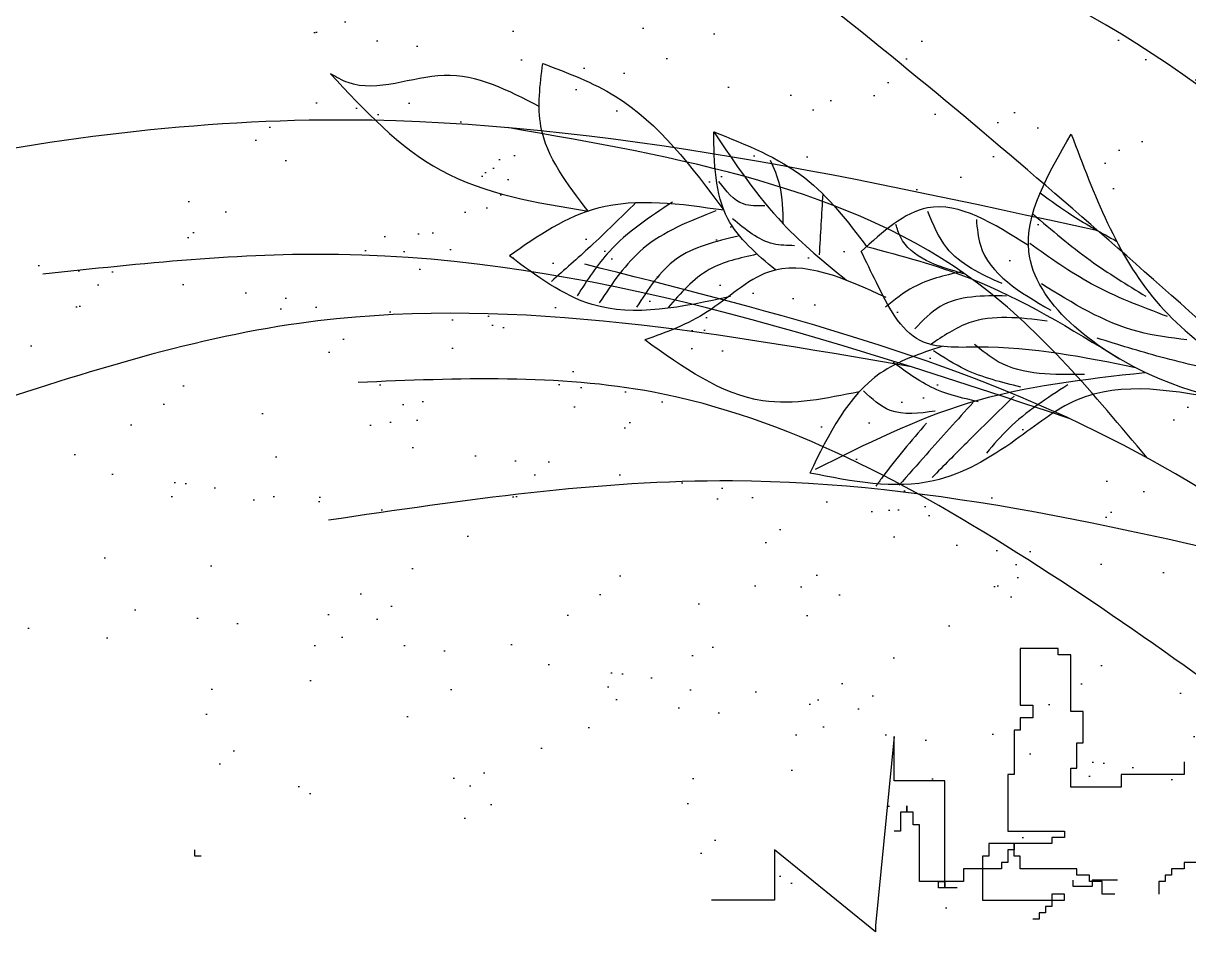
# Model space of a CAD drawing. Extents: x 686 to 7153, y 6615 to 11583.
# Drawn here: x 4318.5 to 4427.6, y 8481.4 to 8566.9 of the extents above; entities that cross this region are included whole.
import ezdxf

# ---------------------------------------------------------------- set-up
doc = ezdxf.new("R2010")
doc.units = 0
doc.header["$MEASUREMENT"] = 0
doc.layers.add('3', color=3, linetype='CONTINUOUS')
doc.layers.add('TEXT', color=3, linetype='CONTINUOUS')

# ---------------------------------------------------------------- blocks, each defined once
blk = doc.blocks.new('花03')
at = {"layer": '3'}
h = blk.add_hatch(dxfattribs=at)
h.set_pattern_fill('AR-SAND', color=256, scale=10, style=0)
h.set_pattern_definition([(142.5, (973.54, 207.076), (1.1339, 34.6828), [0, -27.36, 0, -30.6, 0, -29.25]), (172.5, (973.54, 207.076), (-31.856, 50.7986), [0, -14.76, 0, -24.66, 0, -9.45]), (212.5, (995.68, 207.076), (-56.0546, 0.1019), [0, -9, 0, -32.4, 0, -42.3]), (222.5, (995.68, 207.076), (-54.1103, 15.7982), [0, -4.5, 0, -21.24, 0, -24.3])])
edge = h.paths.add_edge_path()
edge.add_line((318.01, 812.9), (347.35, 815.95))
edge.add_line((347.35, 815.95), (328.4, 836.71))
edge.add_line((328.4, 836.71), (355.9, 836.71))
edge.add_line((355.9, 836.71), (368.13, 855.03))
edge.add_line((368.13, 855.03), (371.79, 831.22))
edge.add_line((371.79, 831.22), (402.35, 818.4))
edge.add_line((402.35, 818.4), (441.46, 806.79))
edge.add_line((441.46, 806.79), (486.07, 829.39))
edge.add_line((486.07, 829.39), (509.3, 866.02))
edge.add_line((509.3, 866.02), (519.68, 843.43))
edge.add_line((519.68, 843.43), (541.07, 851.98))
edge.add_line((541.07, 851.98), (567.35, 850.14))
edge.add_line((567.35, 850.14), (565.52, 830.61))
edge.add_line((565.52, 830.61), (534.35, 788.48))
edge.add_line((534.35, 788.48), (621.13, 787.26))
edge.add_line((621.13, 787.26), (619.3, 771.38))
edge.add_line((619.3, 771.38), (629.69, 741.47))
edge.add_line((629.69, 741.47), (626.02, 732.92))
edge.add_line((626.02, 732.92), (624.8, 709.72))
edge.add_line((624.8, 709.72), (597.3, 727.42))
edge.add_line((597.3, 727.42), (587.52, 712.16))
edge.add_line((587.52, 712.16), (572.85, 747.57))
edge.add_line((572.85, 747.57), (561.24, 734.75))
edge.add_line((561.24, 734.75), (525.18, 710.94))
edge.add_line((525.18, 710.94), (462.24, 709.11))
edge.add_line((462.24, 709.11), (453.68, 690.18))
edge.add_line((453.68, 690.18), (399.14, 670.7))
edge.add_line((399.14, 670.7), (369.66, 722.37))
edge.add_spline(control_points=[(369.66, 722.37), (369.99, 722.92), (370.31, 723.47), (370.63, 724.02)], knot_values=[0, 0, 0, 0, 1.310531, 1.310531, 1.310531, 1.310531], degree=3, periodic=0)
edge.add_spline(control_points=[(370.63, 724.02), (369.86, 724.25), (369.1, 724.48), (368.33, 724.7)], knot_values=[28.122239, 28.122239, 28.122239, 28.122239, 29.733362, 29.733362, 29.733362, 29.733362], degree=3, periodic=0)
edge.add_line((368.33, 724.7), (357.72, 743.31))
edge.add_spline(control_points=[(357.72, 743.31), (359.17, 744.23), (371.66, 751.65), (386.42, 754.98), (399.44, 757.92)], knot_values=[0, 0, 0, 0, 2.917651, 24.676191, 24.676191, 24.676191, 24.676191], degree=3, periodic=0)
edge.add_spline(control_points=[(399.44, 757.92), (380.59, 761.13), (361.73, 764.35), (349.66, 757.43)], knot_values=[0, 0, 0, 0, 33.828306, 33.828306, 33.828306, 33.828306], degree=3, periodic=0)
edge.add_line((349.66, 757.43), (318.01, 812.9))
h = blk.add_hatch(dxfattribs=at)
h.set_pattern_fill('AR-SAND', color=256, scale=10, style=0)
h.set_pattern_definition([(142.5, (671.318, 510.068), (1.1339, 34.6828), [0, -27.36, 0, -30.6, 0, -29.25]), (172.5, (671.32, 510.07), (-31.856, 50.7986), [0, -14.76, 0, -24.66, 0, -9.45]), (212.5, (693.458, 510.068), (-56.0546, 0.1019), [0, -9, 0, -32.4, 0, -42.3]), (222.5, (693.46, 510.07), (-54.1103, 15.798), [0, -4.5, 0, -21.24, 0, -24.3])])
edge = h.paths.add_edge_path()
edge.add_line((260.7, 712.05), (300.17, 740.56))
edge.add_line((300.17, 740.56), (318.38, 726.61))
edge.add_line((318.38, 726.61), (362.71, 749.05))
edge.add_line((362.71, 749.05), (401.57, 745.41))
edge.add_line((401.57, 745.41), (430.11, 716.29))
edge.add_line((430.11, 716.29), (425.25, 677.47))
edge.add_line((425.25, 677.47), (373.03, 650.17))
edge.add_line((373.03, 650.17), (331.14, 650.78))
edge.add_line((331.14, 650.78), (287.42, 619.23))
edge.add_line((287.42, 619.23), (146.58, 662.81))
edge.add_spline(control_points=[(146.58, 662.81), (148.23, 662.71), (149.87, 662.61), (151.52, 662.51)], knot_values=[168.504775, 168.504775, 168.504775, 168.504775, 171.165478, 171.165478, 171.165478, 171.165478], degree=3, periodic=0)
edge.add_spline(control_points=[(151.52, 662.51), (169.95, 662.93), (188.38, 663.34), (206.71, 664.19)], knot_values=[0, 0, 0, 0, 30.413351, 30.413351, 30.413351, 30.413351], degree=3, periodic=0)
edge.add_line((206.71, 664.19), (260.7, 712.05))
h = blk.add_hatch(dxfattribs=at)
h.set_pattern_fill('AR-SAND', color=256, scale=10, style=0)
h.set_pattern_definition([(142.5, (773.56, 465.543), (1.1339, 34.6828), [0, -27.36, 0, -30.6, 0, -29.25]), (172.5, (773.56, 465.543), (-31.856, 50.7986), [0, -14.76, 0, -24.66, 0, -9.45]), (212.5, (795.7, 465.543), (-56.0546, 0.1019), [0, -9, 0, -32.4, 0, -42.3]), (222.5, (795.7, 465.543), (-54.1103, 15.798), [0, -4.5, 0, -21.24, 0, -24.3])])
edge = h.paths.add_edge_path()
edge.add_line((362.94, 667.52), (402.41, 696.03))
edge.add_line((402.41, 696.03), (420.63, 682.08))
edge.add_line((420.63, 682.08), (464.95, 704.53))
edge.add_line((464.95, 704.53), (503.81, 700.89))
edge.add_line((503.81, 700.89), (532.35, 671.77))
edge.add_line((532.35, 671.77), (527.49, 632.95))
edge.add_line((527.49, 632.95), (475.27, 605.65))
edge.add_line((475.27, 605.65), (433.38, 606.25))
edge.add_line((433.38, 606.25), (389.66, 574.71))
edge.add_line((389.66, 574.71), (248.82, 618.29))
edge.add_spline(control_points=[(248.82, 618.29), (250.47, 618.19), (252.12, 618.09), (253.77, 617.98)], knot_values=[168.504775, 168.504775, 168.504775, 168.504775, 171.165478, 171.165478, 171.165478, 171.165478], degree=3, periodic=0)
edge.add_spline(control_points=[(253.77, 617.98), (272.19, 618.4), (290.62, 618.82), (308.96, 619.66)], knot_values=[0, 0, 0, 0, 30.413351, 30.413351, 30.413351, 30.413351], degree=3, periodic=0)
edge.add_line((308.96, 619.66), (362.94, 667.52))
h = blk.add_hatch(dxfattribs=at)
h.set_pattern_fill('AR-SAND', color=256, scale=10, style=0)
h.set_pattern_definition([(142.5, (886.288, 444.59), (1.1339, 34.6828), [0, -27.36, 0, -30.6, 0, -29.25]), (172.5, (886.29, 444.59), (-31.856, 50.7986), [0, -14.76, 0, -24.66, 0, -9.45]), (212.5, (908.428, 444.59), (-56.0546, 0.1019), [0, -9, 0, -32.4, 0, -42.3]), (222.5, (908.43, 444.59), (-54.1103, 15.798), [0, -4.5, 0, -21.24, 0, -24.3])])
edge = h.paths.add_edge_path()
edge.add_line((475.67, 646.57), (515.14, 675.08))
edge.add_line((515.14, 675.08), (533.35, 661.13))
edge.add_line((533.35, 661.13), (577.68, 683.57))
edge.add_line((577.68, 683.57), (616.54, 679.93))
edge.add_line((616.54, 679.93), (645.08, 650.82))
edge.add_line((645.08, 650.82), (640.22, 611.99))
edge.add_line((640.22, 611.99), (588, 584.69))
edge.add_line((588, 584.69), (546.11, 585.3))
edge.add_line((546.11, 585.3), (502.39, 553.76))
edge.add_line((502.39, 553.76), (361.55, 597.33))
edge.add_spline(control_points=[(361.55, 597.33), (363.2, 597.24), (364.85, 597.13), (366.5, 597.03)], knot_values=[168.504775, 168.504775, 168.504775, 168.504775, 171.165478, 171.165478, 171.165478, 171.165478], degree=3, periodic=0)
edge.add_spline(control_points=[(366.5, 597.03), (384.92, 597.45), (403.35, 597.87), (421.69, 598.71)], knot_values=[0, 0, 0, 0, 30.413351, 30.413351, 30.413351, 30.413351], degree=3, periodic=0)
edge.add_line((421.69, 598.71), (475.67, 646.57))
for p, q in [((536.88, 621), (528.02, 621)), ((528.02, 621), (528.02, 607.73)), ((536.88, 619.52), (536.88, 621)), ((539.83, 619.52), (536.88, 619.52)), ((539.83, 606.25), (539.83, 619.52)), ((528.02, 607.73), (530.97, 607.73)), ((530.97, 607.73), (530.97, 604.78)), ((542.78, 606.25), (539.83, 606.25)), ((542.78, 598.88), (542.78, 606.25)), ((530.97, 604.78), (528.02, 604.78)), ((528.02, 604.78), (528.02, 601.83)), ((528.02, 601.83), (526.55, 601.83)), ((526.55, 601.83), (526.55, 591.51)), ((498.52, 600.36), (494.09, 556.13)), ((498.52, 590.04), (498.52, 600.36)), ((541.3, 592.99), (541.3, 598.88)), ((541.3, 598.88), (542.78, 598.88)), ((539.83, 588.56), (539.83, 592.99)), ((539.83, 592.99), (541.3, 592.99)), ((566.38, 594.46), (566.38, 591.51)), ((510.32, 590.04), (498.52, 590.04)), ((510.32, 564.98), (510.32, 590.04)), ((526.55, 591.51), (525.07, 591.51)), ((525.07, 591.51), (525.07, 578.24)), ((566.38, 591.51), (551.63, 591.51)), ((551.63, 591.51), (551.63, 588.56)), ((551.63, 588.56), (539.83, 588.56)), ((501.47, 582.67), (501.47, 584.14)), ((501.47, 584.14), (501.47, 582.67)), ((501.47, 582.67), (499.99, 582.67)), ((499.99, 582.67), (499.99, 578.24)), ((502.94, 582.67), (501.47, 582.67)), ((502.94, 579.72), (502.94, 582.67)), ((504.42, 579.72), (502.94, 579.72)), ((504.42, 566.45), (504.42, 579.72)), ((499.99, 578.24), (498.52, 578.24)), ((525.07, 578.24), (538.35, 578.24)), ((538.35, 576.77), (535.4, 576.77)), ((535.4, 576.77), (535.4, 575.3)), ((538.35, 578.24), (538.35, 576.77)), ((334.75, 572.35), (334.75, 573.82)), ((470.48, 573.82), (470.48, 562.03)), ((494.09, 554.66), (470.48, 573.82)), ((526.55, 575.3), (520.65, 575.3)), ((520.65, 575.3), (520.65, 572.35)), ((526.55, 573.82), (525.07, 573.82)), ((525.07, 573.82), (525.07, 570.87)), ((526.55, 572.35), (526.55, 575.3)), ((535.4, 575.3), (526.55, 575.3)), ((526.55, 575.3), (526.55, 573.82)), ((336.23, 572.35), (334.75, 572.35)), ((520.65, 572.35), (519.17, 572.35)), ((519.17, 572.35), (519.17, 562.03)), ((525.07, 570.87), (523.6, 570.87)), ((523.6, 570.87), (523.6, 569.4)), ((528.02, 572.35), (526.55, 572.35)), ((528.02, 569.4), (528.02, 572.35)), ((569.33, 570.87), (566.38, 570.87)), ((566.38, 570.87), (566.38, 569.4)), ((523.6, 569.4), (514.74, 569.4)), ((514.74, 569.4), (514.74, 566.45)), ((541.3, 569.4), (528.02, 569.4)), ((541.3, 567.93), (541.3, 569.4)), ((544.25, 567.93), (541.3, 567.93)), ((544.25, 566.45), (544.25, 567.93)), ((563.43, 567.93), (561.96, 567.93)), ((561.96, 567.93), (561.96, 566.45)), ((566.38, 569.4), (563.43, 569.4)), ((563.43, 569.4), (563.43, 567.93)), ((514.74, 566.45), (504.42, 566.45)), ((508.84, 564.98), (508.84, 566.45)), ((508.84, 566.45), (510.32, 566.45)), ((513.27, 564.98), (508.84, 564.98)), ((510.32, 566.45), (510.32, 564.98)), ((540.43, 565.27), (540.43, 566.74)), ((544.85, 565.27), (540.43, 565.27)), ((547.2, 566.45), (544.25, 566.45)), ((544.85, 566.74), (544.85, 565.27)), ((550.75, 566.74), (544.85, 566.74)), ((547.2, 563.5), (547.2, 566.45)), ((561.96, 566.45), (560.48, 566.45)), ((560.48, 566.45), (560.48, 563.5)), ((538.35, 563.5), (535.4, 563.5)), ((535.4, 563.5), (535.4, 560.56)), ((538.35, 562.03), (538.35, 563.5)), ((550.15, 563.5), (547.2, 563.5)), ((470.48, 562.03), (455.73, 562.03)), ((519.17, 562.03), (538.35, 562.03)), ((535.4, 560.56), (533.92, 560.56)), ((533.92, 560.56), (533.92, 559.08)), ((532.45, 557.61), (530.97, 557.61)), ((533.92, 559.08), (532.45, 559.08)), ((532.45, 559.08), (532.45, 557.61)), ((494.09, 556.13), (494.09, 554.66))]:
    blk.add_line(p, q, dxfattribs=at)
for points, knots in [([(600.86, 670.22), (556.58, 709.92), (452.36, 803.36), (287.24, 902.65), (161.16, 911.25), (116.39, 914.3)], [0, 0, 0, 0, 99.518485, 234.276714, 308.461493, 308.461493, 308.461493, 308.461493]), ([(623.85, 726.91), (615.92, 743.58), (604.23, 768.18), (568.79, 777.2), (538.19, 790.59), (527.64, 813.31), (521.57, 826.38)], [0, 0, 0, 0, 28.520813, 42.089946, 59.102983, 82.15631, 82.15631, 82.15631, 82.15631]), ([(614.64, 755.54), (601.03, 770.45), (574.8, 799.19), (540.24, 817.02), (523.61, 825.59)], [0, 0, 0, 0, 33.333086, 64.269136, 64.269136, 64.269136, 64.269136]), ([(631.15, 701.67), (595.24, 733.76), (509.6, 810.25), (393.75, 793.46), (326.5, 783.72)], [0, 0, 0, 0, 76.899175, 183.342956, 183.342956, 183.342956, 183.342956]), ([(426.83, 723.36), (421.97, 729.67), (413.93, 740.1), (415.54, 752.89), (416.17, 757.94)], [0, 0, 0, 0, 12.608015, 20.813354, 20.813354, 20.813354, 20.813354]), ([(416.17, 757.94), (422.07, 755.71), (439.63, 749.07), (451.04, 733.74), (458.62, 723.56)], [0, 0, 0, 0, 10.353918, 30.855185, 30.855185, 30.855185, 30.855185]), ([(366.47, 755.53), (374.5, 746.91), (390.91, 729.29), (414.69, 725.36), (426.83, 723.36)], [0, 0, 0, 0, 19.079866, 38.972818, 38.972818, 38.972818, 38.972818]), ([(415.35, 747.88), (408.12, 751.62), (393.94, 758.97), (375.82, 750.18), (367.83, 754.75), (366.47, 755.53)], [0, 0, 0, 0, 13.020952, 25.531289, 28.10028, 28.10028, 28.10028, 28.10028]), ([(546.22, 718.75), (485.65, 731.98), (352.6, 761.06), (221.13, 723.68), (149.52, 703.32)], [0, 0, 0, 0, 101.796167, 223.605042, 223.605042, 223.605042, 223.605042]), ([(557.7, 665.61), (545.35, 680.43), (507.63, 725.63), (448.02, 735.96), (407.94, 742.91)], [0, 0, 0, 0, 31.476491, 96.062258, 96.062258, 96.062258, 96.062258]), ([(456.24, 741.94), (461.29, 734.41), (470.04, 721.34), (482.19, 711.39), (487.33, 707.17)], [0, 0, 0, 0, 15.003074, 26.035034, 26.035034, 26.035034, 26.035034]), ([(456.24, 741.94), (463.8, 738.95), (478.22, 733.24), (487.59, 720.94), (492.04, 715.09)], [0, 0, 0, 0, 13.261705, 25.28528, 25.28528, 25.28528, 25.28528]), ([(470.68, 709.6), (466.34, 713.29), (456.52, 721.62), (456.34, 734.67), (456.24, 741.94)], [0, 0, 0, 0, 9.091682, 20.548219, 20.548219, 20.548219, 20.548219]), ([(596.69, 675.85), (584.01, 677.49), (558.34, 680.8), (521.49, 709.64), (534.51, 732.02), (539.97, 741.4)], [0, 0, 0, 0, 21.927867, 44.372123, 60.604493, 60.604493, 60.604493, 60.604493]), ([(539.97, 741.4), (545.3, 727.25), (556.14, 698.47), (583.03, 683.47), (596.69, 675.85)], [0, 0, 0, 0, 24.390087, 49.570224, 49.570224, 49.570224, 49.570224]), ([(472.5, 720.38), (472.47, 723.46), (472.4, 728.62), (470.38, 733.34), (469.56, 735.25)], [0, 0, 0, 0, 5.06019, 8.49201, 8.49201, 8.49201, 8.49201]), ([(468.16, 724.6), (466.42, 724.56), (461.97, 724.44), (459.17, 728.07), (457.46, 730.27)], [0, 0, 0, 0, 2.774884, 7.083223, 7.083223, 7.083223, 7.083223]), ([(458.62, 723.56), (448.45, 725.02), (430.15, 727.64), (415.05, 717.67), (408.43, 712.88)], [0, 0, 0, 0, 26.61419, 47.924909, 47.924909, 47.924909, 47.924909]), ([(532.68, 727.65), (535.19, 725.82), (540.89, 721.65), (547.09, 718.26), (550.56, 716.36)], [0, 0, 0, 0, 5.170828, 11.756806, 11.756806, 11.756806, 11.756806]), ([(437.99, 725.36), (434.48, 721.9), (428.04, 715.57), (421.27, 709.6), (418.2, 706.9)], [0, 0, 0, 0, 8.220517, 15.038601, 15.038601, 15.038601, 15.038601]), ([(446.56, 725.48), (441.27, 722), (432.36, 716.12), (426.59, 707.19), (424.24, 703.56)], [0, 0, 0, 0, 10.399964, 17.543191, 17.543191, 17.543191, 17.543191]), ([(456.7, 723.4), (450.58, 721.01), (439.26, 716.58), (432.51, 706.54), (429.41, 701.92)], [0, 0, 0, 0, 10.646509, 19.707097, 19.707097, 19.707097, 19.707097]), ([(529.91, 715.29), (521.81, 720.42), (507.72, 729.33), (495.82, 718.52), (490.76, 713.93)], [0, 0, 0, 0, 13.997578, 24.341588, 24.341588, 24.341588, 24.341588]), ([(523.76, 706.39), (518.83, 708.64), (510.85, 712.28), (507.63, 720.23), (506.39, 723.28)], [0, 0, 0, 0, 8.57711, 13.897386, 13.897386, 13.897386, 13.897386]), ([(475.14, 715.28), (473.45, 715.31), (467.96, 715.42), (463.65, 719.06), (460.66, 721.58)], [0, 0, 0, 0, 2.774884, 8.978214, 8.978214, 8.978214, 8.978214]), ([(517.73, 721.39), (517.92, 719.33), (518.8, 709.64), (527.95, 704.37), (535.15, 700.22)], [0, 0, 0, 0, 3.36578, 15.818053, 15.818053, 15.818053, 15.818053]), ([(531, 722.68), (535.37, 718.95), (543.69, 711.85), (553.01, 706.14), (557.43, 703.44)], [0, 0, 0, 0, 9.571026, 18.187474, 18.187474, 18.187474, 18.187474]), ([(514.82, 708.66), (508.61, 710.51), (501.28, 712.68), (499.21, 719.25), (498.89, 720.25)], [0, 0, 0, 0, 9.562969, 11.278879, 11.278879, 11.278879, 11.278879]), ([(461.92, 717.48), (456.69, 716.26), (446.51, 713.89), (440.89, 705.11), (438.16, 700.85)], [0, 0, 0, 0, 8.582628, 16.692254, 16.692254, 16.692254, 16.692254]), ([(492.04, 715.09), (500.22, 712.9), (521.28, 707.28), (539.89, 695.8), (551.27, 688.78)], [0, 0, 0, 0, 14.044127, 36.166628, 36.166628, 36.166628, 36.166628]), ([(562.49, 698.7), (556.4, 700.99), (544.91, 705.31), (534.93, 712.44), (530.23, 715.79)], [0, 0, 0, 0, 10.783609, 20.354635, 20.354635, 20.354635, 20.354635]), ([(539.71, 674.74), (483.05, 693.56), (404.02, 719.81), (322.29, 711.08), (299.15, 708.61)], [0, 0, 0, 0, 97.569318, 136.098515, 136.098515, 136.098515, 136.098515]), ([(460.12, 703.35), (448.9, 700.94), (429.91, 696.85), (414.66, 708.23), (408.43, 712.88)], [0, 0, 0, 0, 18.013999, 30.468151, 30.468151, 30.468151, 30.468151]), ([(466.26, 713.26), (462.37, 712.4), (454.1, 710.58), (448.49, 704.18), (445.53, 700.79)], [0, 0, 0, 0, 6.475138, 13.759567, 13.759567, 13.759567, 13.759567]), ([(555.03, 686.71), (543.09, 689.13), (526.83, 692.42), (502.19, 690.75), (495.53, 704.15), (491.93, 711.54), (490.76, 713.93)], [0, 0, 0, 0, 20.730939, 28.235959, 37.689737, 42.206093, 42.206093, 42.206093, 42.206093]), ([(639.58, 609.57), (609.41, 632.43), (545.37, 680.97), (467.3, 700.56), (426.02, 710.92)], [0, 0, 0, 0, 62.434846, 132.535457, 132.535457, 132.535457, 132.535457]), ([(496.63, 703.13), (486.94, 707.57), (471.38, 714.7), (455.45, 698.76), (445.1, 695.02), (440.09, 693.22)], [0, 0, 0, 0, 15.696887, 25.195281, 34.088299, 34.088299, 34.088299, 34.088299]), ([(514.13, 709.17), (510.27, 708.28), (503.73, 706.78), (498.55, 702.58), (496.42, 700.85)], [0, 0, 0, 0, 6.475138, 10.99249, 10.99249, 10.99249, 10.99249]), ([(567.04, 693.25), (563.19, 693.72), (550.9, 695.21), (540.26, 701.82), (532.95, 706.36)], [0, 0, 0, 0, 6.413611, 20.479137, 20.479137, 20.479137, 20.479137]), ([(502.55, 686.89), (454.27, 695.29), (378.75, 708.44), (306.69, 684.85), (280.7, 676.35)], [0, 0, 0, 0, 79.884672, 124.952421, 124.952421, 124.952421, 124.952421]), ([(524.83, 703.5), (519.23, 703.56), (510.81, 703.66), (505.21, 697.78), (503.34, 695.81)], [0, 0, 0, 0, 8.751028, 13.141322, 13.141322, 13.141322, 13.141322]), ([(534.33, 697.64), (527.97, 698.41), (518.01, 699.61), (509.92, 694.09), (506.99, 692.09)], [0, 0, 0, 0, 10.185454, 15.938665, 15.938665, 15.938665, 15.938665]), ([(490.3, 681.08), (482.62, 679.5), (464.37, 675.76), (449, 686.82), (440.09, 693.22)], [0, 0, 0, 0, 12.575455, 29.863714, 29.863714, 29.863714, 29.863714]), ([(578.17, 685.15), (572.39, 686.41), (561.55, 688.77), (550.97, 692.09), (546.03, 693.63)], [0, 0, 0, 0, 9.854642, 18.471956, 18.471956, 18.471956, 18.471956]), ([(509.64, 691.69), (504.52, 689.99), (490.09, 685.18), (483.19, 671.12), (478.73, 662.05)], [0, 0, 0, 0, 8.723678, 24.620928, 24.620928, 24.620928, 24.620928]), ([(528.12, 682.18), (523.67, 683.27), (516.4, 685.05), (510.12, 689.09), (507.69, 690.66)], [0, 0, 0, 0, 7.557808, 12.361222, 12.361222, 12.361222, 12.361222]), ([(543.05, 685.15), (535.86, 685.02), (526.25, 684.84), (519.11, 690.7), (517.31, 692.18)], [0, 0, 0, 0, 11.332893, 15.156517, 15.156517, 15.156517, 15.156517]), ([(518.18, 678.76), (514.87, 679.5), (507.58, 681.11), (501.55, 685.53), (498.26, 687.94)], [0, 0, 0, 0, 5.594908, 12.303331, 12.303331, 12.303331, 12.303331]), ([(606.41, 587.66), (581.47, 606.2), (531, 643.72), (452.18, 686.53), (396.35, 684.23), (372.96, 683.26)], [0, 0, 0, 0, 52.104526, 105.442841, 143.908172, 143.908172, 143.908172, 143.908172]), ([(557.16, 685.53), (543.12, 683.97), (516.05, 680.97), (491.72, 668.75), (480.01, 662.87)], [0, 0, 0, 0, 23.33316, 44.988395, 44.988395, 44.988395, 44.988395]), ([(577.16, 678.95), (564.46, 681.33), (545.72, 684.85), (526.01, 668.51), (505.83, 656.71), (488.63, 660.1), (478.73, 662.05)], [0, 0, 0, 0, 19.964569, 29.462962, 41.372088, 57.509417, 57.509417, 57.509417, 57.509417]), ([(539.13, 682.68), (534.27, 679.57), (527.2, 675.05), (521.77, 668.71), (520.07, 666.74)], [0, 0, 0, 0, 9.531231, 13.863271, 13.863271, 13.863271, 13.863271]), ([(508.05, 676.55), (504.36, 676.03), (497.94, 675.14), (493.27, 679.46), (491.29, 681.29)], [0, 0, 0, 0, 5.835953, 10.137531, 10.137531, 10.137531, 10.137531]), ([(526.6, 680.09), (522.85, 676.43), (516.39, 670.14), (510.06, 663.73), (507.41, 661.04)], [0, 0, 0, 0, 8.729747, 15.021971, 15.021971, 15.021971, 15.021971]), ([(516.98, 678.57), (513.29, 674.52), (507.46, 668.12), (501.77, 661.59), (499.69, 659.2)], [0, 0, 0, 0, 9.139711, 14.423763, 14.423763, 14.423763, 14.423763]), ([(506.03, 673.76), (502.49, 669.6), (498.39, 664.77), (494.69, 659.65), (494.18, 658.95)], [0, 0, 0, 0, 9.102143, 10.537341, 10.537341, 10.537341, 10.537341]), ([(602.31, 637.21), (555.2, 648.58), (476.9, 667.48), (397.62, 655.69), (366.04, 651)], [0, 0, 0, 0, 79.751764, 132.540909, 132.540909, 132.540909, 132.540909])]:
    blk.add_open_spline(points, degree=3, knots=knots, dxfattribs=at)
blk.add_open_spline([(481, 713.14), (481.28, 717.88), (481.55, 722.63), (481.83, 727.37)], degree=3, dxfattribs=at)

msp = doc.modelspace()

# ---------------------------------------------------------------- block references
at = {"layer": 'TEXT', "xscale": 0.4, "yscale": 0.4, "zscale": 0.4}
msp.add_blockref('花03', (4200.65, 8259.94), dxfattribs=at)

doc.saveas('drawing.dxf')
